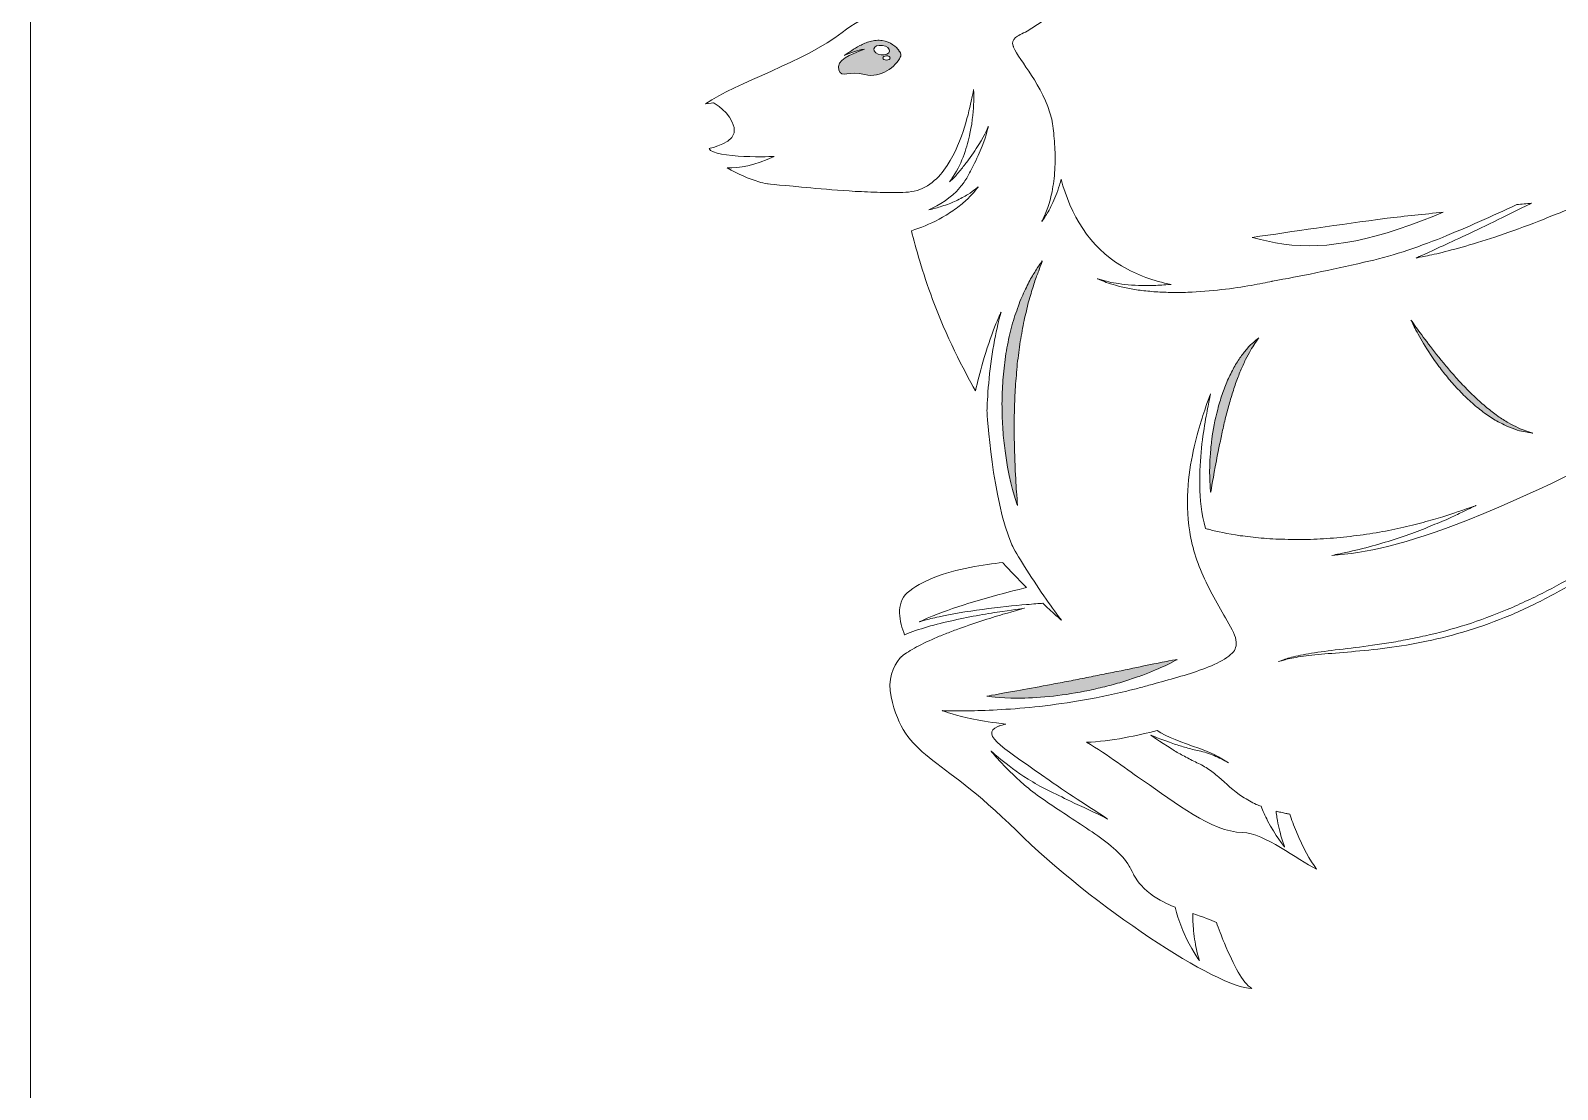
# Model space of a CAD drawing. Header units: inches. Extents: x -622 to 5817, y -2318 to 2869.
# Drawn here: x 4837.4 to 4997.1, y -600 to -489.2 of the extents above; entities that cross this region are included whole.
import ezdxf

# ---------------------------------------------------------------- set-up
doc = ezdxf.new("R2010")
doc.units = ezdxf.units.IN
doc.header["$MEASUREMENT"] = 0
doc.layers.add('Layer 1', color=7, linetype='Continuous')

# ---------------------------------------------------------------- blocks, each defined once
blk = doc.blocks.new('block 2')
at = {"layer": 'Layer 1', "true_color": 0x3e9984}
h = blk.add_hatch(color=125, dxfattribs=at)
h.dxf.hatch_style = 2
edge = h.paths.add_edge_path()
edge.add_spline(control_points=[(4928.42, -491.54), (4928.42, -491.54), (4928.41, -491.52), (4928.39, -491.5), (4928.36, -491.42), (4928.31, -491.35), (4928.24, -491.28), (4928.23, -491.26), (4928.23, -491.25), (4928.22, -491.24), (4928.09, -491.07), (4927.89, -490.85), (4927.59, -490.65), (4927.3, -490.45), (4926.92, -490.28), (4926.49, -490.22), (4926.28, -490.19), (4926.07, -490.19), (4925.85, -490.2), (4925.64, -490.22), (4925.43, -490.25), (4925.23, -490.31), (4925.01, -490.36), (4924.87, -490.43), (4924.67, -490.51), (4924.48, -490.59), (4924.32, -490.67), (4924.15, -490.75), (4923.83, -490.92), (4923.54, -491.09), (4923.3, -491.25), (4922.82, -491.56), (4922.52, -491.79), (4922.52, -491.79), (4922.52, -491.79), (4922.87, -491.63), (4923.4, -491.45), (4923.66, -491.36), (4923.98, -491.26), (4924.31, -491.17), (4924.41, -491.15), (4924.52, -491.13), (4924.62, -491.11), (4923.14, -491.76), (4921.62, -492.2), (4921.95, -493.31), (4922.22, -494.2), (4923, -493.32), (4924.67, -493.77), (4926.35, -494.23), (4927.93, -492.89), (4928.38, -491.97), (4928.46, -491.82), (4928.46, -491.68), (4928.41, -491.54), (4928.41, -491.54), (4928.42, -491.54), (4928.42, -491.54)], knot_values=[0, 0, 0, 0, 1, 1, 1, 2, 2, 2, 3, 3, 3, 4, 4, 4, 5, 5, 5, 6, 6, 6, 7, 7, 7, 8, 8, 8, 9, 9, 9, 10, 10, 10, 11, 11, 11, 12, 12, 12, 13, 13, 13, 14, 14, 14, 15, 15, 15, 16, 16, 16, 17, 17, 17, 18, 18, 18, 19, 19, 19, 19], degree=3, periodic=1)
edge = h.paths.add_edge_path()
edge.add_spline(control_points=[(4925.61, -491.1), (4925.65, -490.83), (4926.05, -490.66), (4926.51, -490.73), (4926.96, -490.79), (4927.3, -491.07), (4927.26, -491.34), (4927.22, -491.61), (4926.82, -491.78), (4926.37, -491.72), (4925.91, -491.65), (4925.58, -491.38), (4925.61, -491.1)], knot_values=[0, 0, 0, 0, 1, 1, 1, 2, 2, 2, 3, 3, 3, 4, 4, 4, 4], degree=3, periodic=1)
edge = h.paths.add_edge_path()
edge.add_spline(control_points=[(4926.94, -492.27), (4926.73, -492.27), (4926.56, -492.17), (4926.56, -492.05), (4926.56, -491.92), (4926.73, -491.82), (4926.94, -491.82), (4927.15, -491.81), (4927.32, -491.91), (4927.32, -492.04), (4927.32, -492.16), (4927.15, -492.27), (4926.94, -492.27)], knot_values=[0, 0, 0, 0, 1, 1, 1, 2, 2, 2, 3, 3, 3, 4, 4, 4, 4], degree=3, periodic=1)
h = blk.add_hatch(color=125, dxfattribs=at)
h.dxf.hatch_style = 2
edge = h.paths.add_edge_path()
edge.add_spline(control_points=[(4941.93, -515.32), (4941.7, -515.78), (4941.45, -516.29), (4941.19, -516.86), (4940.9, -517.42), (4940.72, -518.07), (4940.47, -518.75), (4940.21, -519.42), (4940.04, -520.16), (4939.85, -520.92), (4939.65, -521.68), (4939.52, -522.48), (4939.39, -523.29), (4939.25, -524.1), (4939.21, -524.93), (4939.11, -525.76), (4939.06, -526.59), (4939.04, -527.43), (4939.02, -528.24), (4939.03, -529.06), (4939.04, -529.87), (4939.1, -530.65), (4939.14, -531.42), (4939.22, -532.17), (4939.31, -532.88), (4939.39, -533.59), (4939.51, -534.25), (4939.61, -534.86), (4940.05, -537.31), (4940.64, -538.87), (4940.64, -538.87), (4940.64, -538.87), (4940.61, -538.46), (4940.56, -537.74), (4940.5, -537.02), (4940.45, -536), (4940.39, -534.78), (4940.37, -534.16), (4940.35, -533.5), (4940.33, -532.8), (4940.3, -532.1), (4940.31, -531.37), (4940.3, -530.61), (4940.27, -529.85), (4940.34, -529.06), (4940.34, -528.27), (4940.37, -527.47), (4940.41, -526.66), (4940.47, -525.86), (4940.55, -525.06), (4940.57, -524.25), (4940.7, -523.47), (4940.82, -522.68), (4940.87, -521.9), (4941.03, -521.16), (4941.18, -520.42), (4941.27, -519.69), (4941.45, -519.02), (4941.53, -518.69), (4941.61, -518.36), (4941.69, -518.04), (4941.75, -517.72), (4941.83, -517.41), (4941.93, -517.12), (4942.11, -516.55), (4942.27, -516.01), (4942.41, -515.53), (4942.57, -515.06), (4942.73, -514.66), (4942.86, -514.33), (4943.11, -513.65), (4943.24, -513.26), (4943.24, -513.26), (4943.24, -513.26), (4943.01, -513.59), (4942.61, -514.2), (4942.42, -514.51), (4942.17, -514.88), (4941.93, -515.32)], knot_values=[0, 0, 0, 0, 1, 1, 1, 2, 2, 2, 3, 3, 3, 4, 4, 4, 5, 5, 5, 6, 6, 6, 7, 7, 7, 8, 8, 8, 9, 9, 9, 10, 10, 10, 11, 11, 11, 12, 12, 12, 13, 13, 13, 14, 14, 14, 15, 15, 15, 16, 16, 16, 17, 17, 17, 18, 18, 18, 19, 19, 19, 20, 20, 20, 21, 21, 21, 22, 22, 22, 23, 23, 23, 24, 24, 24, 25, 25, 25, 26, 26, 26, 26], degree=3, periodic=1)
h = blk.add_hatch(color=125, dxfattribs=at)
h.dxf.hatch_style = 2
edge = h.paths.add_edge_path()
edge.add_spline(control_points=[(4993.02, -530.74), (4992.72, -530.58), (4992.37, -530.44), (4992.02, -530.23), (4991.67, -530.01), (4991.28, -529.79), (4990.89, -529.52), (4990.52, -529.22), (4990.12, -528.94), (4989.72, -528.61), (4989.34, -528.26), (4988.92, -527.94), (4988.53, -527.55), (4988.14, -527.18), (4987.74, -526.8), (4987.37, -526.39), (4986.98, -526), (4986.61, -525.59), (4986.26, -525.18), (4985.9, -524.78), (4985.56, -524.36), (4985.22, -523.96), (4984.56, -523.16), (4983.95, -522.4), (4983.46, -521.73), (4982.97, -521.06), (4982.54, -520.51), (4982.26, -520.1), (4981.98, -519.7), (4981.82, -519.48), (4981.82, -519.48), (4981.82, -519.48), (4981.93, -519.73), (4982.15, -520.17), (4982.38, -520.61), (4982.7, -521.23), (4983.14, -521.94), (4983.59, -522.66), (4984.12, -523.49), (4984.75, -524.33), (4985.07, -524.75), (4985.39, -525.19), (4985.76, -525.61), (4986.11, -526.03), (4986.49, -526.46), (4986.88, -526.86), (4987.26, -527.28), (4987.68, -527.66), (4988.09, -528.04), (4988.48, -528.43), (4988.94, -528.74), (4989.35, -529.08), (4989.77, -529.41), (4990.22, -529.67), (4990.62, -529.94), (4991.05, -530.18), (4991.47, -530.38), (4991.84, -530.57), (4992.22, -530.76), (4992.61, -530.86), (4992.93, -530.98), (4993.25, -531.1), (4993.55, -531.14), (4993.8, -531.18), (4994.28, -531.27), (4994.56, -531.3), (4994.56, -531.3), (4994.56, -531.3), (4994.29, -531.21), (4993.83, -531.05), (4993.6, -530.98), (4993.32, -530.91), (4993.02, -530.74)], knot_values=[0, 0, 0, 0, 1, 1, 1, 2, 2, 2, 3, 3, 3, 4, 4, 4, 5, 5, 5, 6, 6, 6, 7, 7, 7, 8, 8, 8, 9, 9, 9, 10, 10, 10, 11, 11, 11, 12, 12, 12, 13, 13, 13, 14, 14, 14, 15, 15, 15, 16, 16, 16, 17, 17, 17, 18, 18, 18, 19, 19, 19, 20, 20, 20, 21, 21, 21, 22, 22, 22, 23, 23, 23, 24, 24, 24, 24], degree=3, periodic=1)
h = blk.add_hatch(color=125, dxfattribs=at)
h.dxf.hatch_style = 2
edge = h.paths.add_edge_path()
edge.add_spline(control_points=[(4964.71, -522.43), (4964.5, -522.68), (4964.25, -522.97), (4964, -523.31), (4963.78, -523.66), (4963.53, -524.03), (4963.29, -524.44), (4963.08, -524.86), (4962.84, -525.31), (4962.63, -525.78), (4962.45, -526.26), (4962.22, -526.75), (4962.06, -527.26), (4961.9, -527.78), (4961.71, -528.3), (4961.59, -528.83), (4961.32, -529.9), (4961.1, -530.97), (4960.98, -531.99), (4960.9, -532.49), (4960.87, -532.99), (4960.83, -533.45), (4960.79, -533.92), (4960.77, -534.36), (4960.76, -534.77), (4960.71, -536.41), (4960.86, -537.49), (4960.86, -537.49), (4960.86, -537.49), (4961.05, -536.43), (4961.34, -534.83), (4961.49, -534.04), (4961.66, -533.12), (4961.87, -532.14), (4961.96, -531.65), (4962.08, -531.14), (4962.2, -530.63), (4962.3, -530.12), (4962.44, -529.6), (4962.58, -529.09), (4962.69, -528.57), (4962.86, -528.07), (4963, -527.57), (4963.16, -527.07), (4963.31, -526.58), (4963.47, -526.11), (4963.64, -525.65), (4963.81, -525.2), (4963.98, -524.78), (4964.17, -524.37), (4964.35, -523.98), (4964.51, -523.61), (4964.7, -523.26), (4964.87, -522.94), (4965.03, -522.66), (4965.17, -522.36), (4965.35, -522.14), (4965.48, -521.94), (4965.74, -521.55), (4965.89, -521.32), (4965.89, -521.32), (4965.89, -521.32), (4965.68, -521.49), (4965.33, -521.81), (4965.15, -521.98), (4964.91, -522.16), (4964.71, -522.43)], knot_values=[0, 0, 0, 0, 1, 1, 1, 2, 2, 2, 3, 3, 3, 4, 4, 4, 5, 5, 5, 6, 6, 6, 7, 7, 7, 8, 8, 8, 9, 9, 9, 10, 10, 10, 11, 11, 11, 12, 12, 12, 13, 13, 13, 14, 14, 14, 15, 15, 15, 16, 16, 16, 17, 17, 17, 18, 18, 18, 19, 19, 19, 20, 20, 20, 21, 21, 21, 22, 22, 22, 22], degree=3, periodic=1)
h = blk.add_hatch(color=125, dxfattribs=at)
h.dxf.hatch_style = 2
edge = h.paths.add_edge_path()
edge.add_spline(control_points=[(4954.22, -555.6), (4953.29, -555.79), (4952.21, -556.02), (4951.04, -556.26), (4950.46, -556.38), (4949.86, -556.49), (4949.26, -556.62), (4948.65, -556.74), (4948.03, -556.87), (4947.41, -556.99), (4946.79, -557.11), (4946.18, -557.25), (4945.56, -557.35), (4944.95, -557.46), (4944.35, -557.58), (4943.77, -557.69), (4942.61, -557.9), (4941.52, -558.1), (4940.58, -558.27), (4938.7, -558.61), (4937.44, -558.84), (4937.44, -558.84), (4937.44, -558.84), (4938.72, -559.06), (4940.65, -559.05), (4941.62, -559.05), (4942.74, -559), (4943.94, -558.87), (4945.14, -558.77), (4946.41, -558.55), (4947.67, -558.33), (4948.3, -558.2), (4948.93, -558.05), (4949.54, -557.91), (4950.16, -557.77), (4950.75, -557.58), (4951.34, -557.43), (4951.91, -557.26), (4952.46, -557.07), (4952.99, -556.89), (4953.51, -556.73), (4954, -556.53), (4954.44, -556.35), (4955.34, -556.01), (4956.07, -555.66), (4956.57, -555.41), (4957.08, -555.16), (4957.36, -555.01), (4957.36, -555.01), (4957.36, -555.01), (4957.04, -555.05), (4956.49, -555.15), (4955.94, -555.26), (4955.16, -555.42), (4954.22, -555.6)], knot_values=[0, 0, 0, 0, 1, 1, 1, 2, 2, 2, 3, 3, 3, 4, 4, 4, 5, 5, 5, 6, 6, 6, 7, 7, 7, 8, 8, 8, 9, 9, 9, 10, 10, 10, 11, 11, 11, 12, 12, 12, 13, 13, 13, 14, 14, 14, 15, 15, 15, 16, 16, 16, 17, 17, 17, 18, 18, 18, 18], degree=3, periodic=1)
at = {"layer": 'Layer 1', "lineweight": 0}
blk.add_lwpolyline([(4837.36, -110.19), (4837.36, -1089.81), (5816.98, -1089.81), (5816.98, -110.19), (4837.36, -110.19)], dxfattribs=at)
for points, knots in [([(5056.43, -535.25), (5057.34, -535.97), (5058.07, -536.67), (5058.63, -537.26), (5059.21, -538.04), (5059.99, -538.99), (5060.9, -540.04), (5060.46, -539.66), (5060.03, -539.28), (5059.58, -538.9), (5058.18, -537.72), (5056.75, -536.58), (5055.25, -535.54), (5055.25, -535.54), (5054.66, -535.14), (5054.66, -535.14), (5054.47, -535.02), (5054.3, -534.91), (5054.09, -534.79), (5053.65, -534.54), (5053.22, -534.33), (5052.8, -534.15), (5051.95, -533.79), (5051.08, -533.53), (5050.23, -533.32), (5048.54, -532.92), (5046.91, -532.7), (5045.39, -532.45), (5043.87, -532.21), (5042.45, -531.93), (5041.18, -531.55), (5039.91, -531.17), (5038.79, -530.69), (5037.87, -530.13), (5036.94, -529.58), (5036.21, -528.97), (5035.65, -528.42), (5035.1, -527.87), (5034.7, -527.39), (5034.45, -527.06), (5034.2, -526.72), (5034.07, -526.54), (5034.07, -526.54), (5034.07, -526.54), (5034.19, -526.73), (5034.41, -527.09), (5034.63, -527.44), (5034.99, -527.95), (5035.5, -528.56), (5036.03, -529.16), (5036.72, -529.84), (5037.63, -530.49), (5038.53, -531.15), (5039.66, -531.75), (5040.94, -532.25), (5042.22, -532.75), (5043.66, -533.15), (5045.17, -533.52), (5046.68, -533.9), (5048.27, -534.25), (5049.82, -534.76), (5050.6, -535.02), (5051.36, -535.32), (5052.08, -535.7), (5052.44, -535.89), (5052.78, -536.1), (5053.09, -536.3), (5053.26, -536.41), (5053.44, -536.56), (5053.62, -536.69), (5053.62, -536.69), (5054.09, -537.08), (5054.09, -537.08), (5055.42, -538.18), (5056.7, -539.4), (5057.95, -540.66), (5060.45, -543.19), (5062.82, -545.87), (5065.03, -548.41), (5066.12, -549.69), (5067.19, -550.93), (5068.2, -552.1), (5068.71, -552.69), (5069.2, -553.26), (5069.68, -553.82), (5069.93, -554.1), (5070.16, -554.37), (5070.4, -554.64), (5070.66, -554.91), (5070.91, -555.18), (5071.16, -555.45), (5072.23, -556.54), (5073.29, -557.44), (5074.26, -558.19), (5074.46, -558.68), (5074.7, -559.21), (5074.97, -559.73), (5075.73, -561.22), (5076.75, -562.49), (5076.75, -562.49), (5076.75, -562.49), (5076.6, -562.11), (5076.43, -561.53), (5076.26, -560.96), (5076.07, -560.18), (5075.94, -559.4), (5075.94, -559.4), (5075.94, -559.39), (5075.94, -559.38), (5076.19, -559.55), (5076.44, -559.7), (5076.67, -559.85), (5077.22, -560.18), (5077.69, -560.44), (5078.08, -560.64), (5078.15, -560.82), (5078.22, -560.99), (5078.3, -561.18), (5078.97, -562.75), (5079.63, -564.08), (5080.32, -564.97), (5079.46, -564.72), (5078.42, -564.22), (5077.2, -563.49), (5075.26, -562.32), (5066.47, -555.3), (5060.43, -548.26), (5054.39, -541.22), (5048.61, -538.48), (5039.17, -540.16), (5032.79, -541.29), (5028.81, -540.87), (5024.79, -539.82), (5021.91, -539.02), (5020.19, -537.84), (5018.87, -536.58), (5018.76, -536.46), (5018.65, -536.35), (5018.47, -536.14), (5018.09, -535.69), (5017.58, -534.99), (5016.98, -534.04), (5016.37, -533.11), (5015.68, -531.9), (5014.58, -530.74), (5014.03, -530.17), (5013.35, -529.64), (5012.58, -529.26), (5012.19, -529.07), (5011.78, -528.92), (5011.37, -528.81), (5011.37, -528.81), (5011.06, -528.73), (5011.06, -528.73), (5011.06, -528.73), (5010.99, -528.71), (5010.99, -528.71), (5010.99, -528.71), (5010.95, -528.71), (5010.95, -528.71), (5010.95, -528.71), (5010.88, -528.7), (5010.88, -528.7), (5010.88, -528.7), (5010.74, -528.67), (5010.74, -528.67), (5010.55, -528.65), (5010.24, -528.62), (5010.04, -528.63), (5009.13, -528.65), (5008.33, -528.91), (5007.6, -529.21), (5006.88, -529.51), (5006.22, -529.86), (5005.6, -530.19), (5004.35, -530.86), (5003.19, -531.46), (5002.14, -531.81), (5001.09, -532.17), (5000.16, -532.29), (4999.5, -532.31), (4999.18, -532.31), (4998.92, -532.3), (4998.74, -532.28), (4998.57, -532.27), (4998.47, -532.26), (4998.47, -532.26), (4998.47, -532.26), (4998.56, -532.28), (4998.74, -532.32), (4998.91, -532.36), (4999.17, -532.4), (4999.5, -532.44), (5000.16, -532.51), (5001.13, -532.51), (5002.27, -532.28), (5003.4, -532.05), (5004.68, -531.59), (5006, -531.09), (5006.66, -530.84), (5007.34, -530.59), (5008.02, -530.4), (5008.69, -530.22), (5009.38, -530.11), (5009.98, -530.18), (5010.16, -530.2), (5010.22, -530.23), (5010.4, -530.26), (5010.4, -530.26), (5010.54, -530.3), (5010.54, -530.3), (5010.54, -530.3), (5010.6, -530.32), (5010.6, -530.32), (5010.6, -530.32), (5010.64, -530.33), (5010.64, -530.33), (5010.64, -530.33), (5010.65, -530.34), (5010.65, -530.34), (5010.57, -530.32), (5010.63, -530.33), (5010.61, -530.33), (5010.61, -530.33), (5010.63, -530.33), (5010.63, -530.33), (5010.63, -530.33), (5010.86, -530.42), (5010.86, -530.42), (5011.16, -530.54), (5011.45, -530.67), (5011.72, -530.84), (5011.72, -530.84), (5011.73, -530.85), (5011.74, -530.85), (5011.59, -530.81), (5011.45, -530.76), (5011.3, -530.72), (5006.59, -529.47), (5006.44, -532.89), (4987.73, -540.4), (4981.37, -542.95), (4976.87, -543.9), (4973.55, -544.1), (4973.8, -544.05), (4974.06, -544), (4974.31, -543.96), (4975.25, -543.74), (4976.18, -543.52), (4977.1, -543.31), (4978.01, -543.05), (4978.9, -542.79), (4979.76, -542.55), (4980.6, -542.25), (4981.42, -541.97), (4982.19, -541.7), (4982.97, -541.44), (4983.67, -541.11), (4984.33, -540.85), (4984.99, -540.58), (4985.6, -540.35), (4986.12, -540.08), (4986.64, -539.83), (4987.09, -539.62), (4987.47, -539.44), (4988.21, -539.08), (4988.64, -538.88), (4988.64, -538.88), (4988.64, -538.88), (4988.19, -539.03), (4987.41, -539.3), (4987.02, -539.44), (4986.55, -539.6), (4986, -539.79), (4985.47, -539.99), (4984.84, -540.15), (4984.16, -540.35), (4983.48, -540.53), (4982.75, -540.77), (4981.96, -540.94), (4981.18, -541.12), (4980.35, -541.31), (4979.49, -541.5), (4978.63, -541.65), (4977.73, -541.8), (4976.83, -541.95), (4975.92, -542.06), (4974.99, -542.16), (4974.07, -542.27), (4973.14, -542.32), (4972.21, -542.41), (4971.3, -542.43), (4970.39, -542.44), (4969.5, -542.47), (4968.63, -542.42), (4967.77, -542.41), (4966.94, -542.35), (4966.15, -542.29), (4965.37, -542.23), (4964.63, -542.12), (4963.96, -542.04), (4962.61, -541.84), (4961.51, -541.6), (4960.76, -541.41), (4960.59, -541.36), (4960.44, -541.32), (4960.3, -541.28), (4959.9, -539.74), (4959.74, -538.22), (4959.71, -536.79), (4959.67, -533.93), (4960.05, -531.51), (4960.33, -529.84), (4960.48, -529), (4960.61, -528.34), (4960.71, -527.89), (4960.8, -527.44), (4960.85, -527.2), (4960.85, -527.2), (4960.85, -527.2), (4960.76, -527.43), (4960.6, -527.86), (4960.44, -528.29), (4960.22, -528.93), (4959.95, -529.75), (4959.7, -530.57), (4959.4, -531.57), (4959.14, -532.74), (4958.87, -533.91), (4958.61, -535.26), (4958.5, -536.75), (4958.37, -538.25), (4958.38, -539.9), (4958.66, -541.64), (4958.94, -543.38), (4959.54, -545.18), (4960.37, -546.89), (4961.19, -548.61), (4962.21, -550.24), (4963.11, -551.88), (4963.52, -552.65), (4963.61, -553.34), (4963.47, -553.74), (4963.41, -553.95), (4963.3, -554.13), (4963.1, -554.34), (4962.91, -554.54), (4962.63, -554.76), (4962.31, -554.95), (4961.66, -555.35), (4960.86, -555.71), (4960.02, -556.01), (4959.18, -556.33), (4958.29, -556.59), (4957.41, -556.86), (4956.5, -557.11), (4955.61, -557.36), (4954.72, -557.61), (4954.27, -557.73), (4953.83, -557.86), (4953.38, -557.98), (4952.94, -558.09), (4952.51, -558.19), (4952.08, -558.3), (4950.35, -558.74), (4948.66, -559.05), (4947.04, -559.34), (4945.42, -559.59), (4943.88, -559.82), (4942.45, -559.96), (4941.02, -560.11), (4939.69, -560.2), (4938.52, -560.27), (4937.34, -560.33), (4936.31, -560.36), (4935.46, -560.38), (4933.75, -560.39), (4932.76, -560.35), (4932.76, -560.35), (4932.76, -560.35), (4933.69, -560.71), (4935.38, -561.09), (4936.22, -561.28), (4937.26, -561.49), (4938.46, -561.64), (4938.77, -561.69), (4939.1, -561.73), (4939.43, -561.77), (4939.16, -561.83), (4938.93, -561.89), (4938.74, -561.95), (4938.73, -561.96), (4938.71, -561.96), (4938.7, -561.97), (4938.7, -561.97), (4938.7, -561.97), (4938.7, -561.97), (4938.66, -561.98), (4938.62, -561.99), (4938.59, -562.01), (4936.51, -562.84), (4939.64, -564.55), (4943.95, -567.62), (4946.32, -569.31), (4948.37, -570.54), (4950.07, -571.7), (4948.74, -571.01), (4947.42, -570.43), (4946.18, -569.83), (4945.36, -569.43), (4944.56, -569.05), (4943.81, -568.66), (4943.05, -568.29), (4942.38, -567.92), (4941.76, -567.53), (4940.54, -566.75), (4939.56, -565.99), (4938.9, -565.45), (4938.23, -564.91), (4937.86, -564.58), (4937.86, -564.58), (4937.86, -564.58), (4938.18, -564.96), (4938.76, -565.6), (4939.35, -566.23), (4940.2, -567.12), (4941.34, -568.1), (4941.9, -568.6), (4942.57, -569.1), (4943.26, -569.58), (4943.96, -570.07), (4944.7, -570.57), (4945.48, -571.08), (4947.01, -572.11), (4948.71, -573.15), (4950.17, -574.3), (4950.9, -574.88), (4951.54, -575.49), (4952.02, -576.15), (4952.02, -576.15), (4952.19, -576.39), (4952.19, -576.39), (4952.19, -576.39), (4952.33, -576.62), (4952.33, -576.62), (4952.38, -576.71), (4952.42, -576.76), (4952.47, -576.86), (4952.47, -576.86), (4952.63, -577.18), (4952.63, -577.18), (4952.63, -577.18), (4952.77, -577.46), (4952.77, -577.46), (4952.85, -577.6), (4952.92, -577.74), (4953.01, -577.88), (4953.18, -578.14), (4953.37, -578.4), (4953.57, -578.63), (4954.4, -579.55), (4955.37, -580.12), (4956.24, -580.54), (4956.55, -580.69), (4956.85, -580.81), (4957.14, -580.93), (4957.18, -581.1), (4957.22, -581.28), (4957.28, -581.49), (4957.46, -582.11), (4957.74, -582.9), (4958.08, -583.66), (4958.74, -585.2), (4959.68, -586.53), (4959.68, -586.53), (4959.68, -586.53), (4959.56, -586.14), (4959.42, -585.55), (4959.28, -584.97), (4959.14, -584.18), (4959.07, -583.4), (4959, -582.76), (4958.98, -582.12), (4958.99, -581.6), (4960.07, -581.96), (4960.91, -582.27), (4961.46, -582.53), (4961.68, -583.17), (4961.96, -583.9), (4962.3, -584.7), (4963.29, -587.04), (4964.18, -588.81), (4965.16, -589.42), (4961.67, -589.48), (4948.42, -580.72), (4940.53, -572.91), (4932.15, -564.61), (4928.94, -565.48), (4927.41, -558.91), (4926.99, -557.11), (4927.66, -555.73), (4928.34, -554.86), (4928.36, -554.84), (4928.37, -554.83), (4928.39, -554.81), (4928.62, -554.59), (4929.05, -554.27), (4929.63, -553.94), (4930.2, -553.6), (4930.92, -553.25), (4931.7, -552.9), (4932.1, -552.73), (4932.51, -552.54), (4932.93, -552.38), (4933.36, -552.22), (4933.79, -552.03), (4934.23, -551.88), (4935.1, -551.56), (4935.99, -551.26), (4936.82, -550.98), (4937.65, -550.71), (4938.44, -550.48), (4939.12, -550.27), (4940.47, -549.89), (4941.37, -549.63), (4941.37, -549.63), (4941.37, -549.63), (4940.44, -549.76), (4939.05, -549.96), (4938.35, -550.08), (4937.53, -550.2), (4936.66, -550.36), (4935.79, -550.51), (4934.86, -550.69), (4933.94, -550.9), (4932.09, -551.31), (4930.24, -551.81), (4928.87, -552.4), (4928.85, -552.4), (4928.84, -552.41), (4928.83, -552.41), (4928.31, -551.1), (4927.85, -549.13), (4929.11, -548.03), (4929.83, -547.39), (4930.77, -546.88), (4931.81, -546.46), (4934.25, -545.48), (4937.21, -545.05), (4939.1, -544.86), (4939.13, -544.89), (4939.16, -544.92), (4939.18, -544.95), (4939.82, -545.65), (4940.68, -546.57), (4941.57, -547.46), (4941.58, -547.46), (4941.58, -547.47), (4941.59, -547.47), (4941.5, -547.49), (4941.42, -547.51), (4941.3, -547.54), (4940.06, -547.84), (4938.41, -548.27), (4936.78, -548.75), (4935.14, -549.22), (4933.53, -549.75), (4932.34, -550.22), (4931.74, -550.45), (4931.25, -550.65), (4930.92, -550.81), (4930.58, -550.97), (4930.39, -551.05), (4930.39, -551.05), (4930.39, -551.05), (4930.59, -551), (4930.95, -550.89), (4931.3, -550.78), (4931.81, -550.67), (4932.43, -550.52), (4933.66, -550.25), (4935.32, -549.97), (4936.99, -549.75), (4938.66, -549.53), (4940.33, -549.35), (4941.58, -549.25), (4942.33, -549.19), (4942.92, -549.14), (4943.29, -549.12), (4944.38, -550.14), (4945.23, -550.87), (4945.23, -550.87), (4945.23, -550.87), (4943.71, -548.89), (4942.37, -546.81), (4941.69, -545.77), (4941.04, -544.72), (4940.57, -543.93), (4940.35, -543.55), (4940.17, -543.23), (4940.05, -543), (4938.01, -538.28), (4937.46, -529.23), (4937.45, -528.98), (4937.46, -528.69), (4937.47, -528.3), (4937.5, -527.83), (4937.56, -526.8), (4937.67, -525.43), (4937.85, -524.06), (4938.03, -522.69), (4938.27, -521.33), (4938.5, -520.31), (4938.62, -519.81), (4938.72, -519.38), (4938.81, -519.09), (4938.89, -518.8), (4938.93, -518.63), (4938.93, -518.63), (4938.93, -518.63), (4938.86, -518.79), (4938.74, -519.07), (4938.61, -519.34), (4938.44, -519.75), (4938.25, -520.23), (4937.86, -521.21), (4937.41, -522.53), (4937.02, -523.88), (4936.71, -524.93), (4936.45, -525.99), (4936.24, -526.89), (4935.03, -524.71), (4933.14, -521.09), (4931.76, -517.31), (4930.7, -514.43), (4930, -511.96), (4929.54, -510.13), (4929.76, -510.06), (4930.02, -509.97), (4930.32, -509.86), (4931.14, -509.56), (4932.2, -509.09), (4933.17, -508.49), (4933.66, -508.19), (4934.13, -507.88), (4934.55, -507.54), (4934.76, -507.38), (4934.96, -507.22), (4935.13, -507.05), (4935.31, -506.89), (4935.49, -506.74), (4935.63, -506.58), (4935.93, -506.28), (4936.15, -506.02), (4936.3, -505.83), (4936.45, -505.64), (4936.54, -505.53), (4936.54, -505.53), (4936.54, -505.53), (4936.43, -505.61), (4936.24, -505.76), (4936.05, -505.92), (4935.78, -506.12), (4935.43, -506.33), (4935.26, -506.45), (4935.06, -506.55), (4934.86, -506.66), (4934.66, -506.78), (4934.44, -506.89), (4934.21, -506.99), (4933.76, -507.21), (4933.25, -507.4), (4932.74, -507.56), (4932.28, -507.71), (4931.81, -507.83), (4931.36, -507.93), (4932.47, -507.45), (4933.69, -506.7), (4934.61, -505.61), (4934.91, -505.26), (4935.21, -504.85), (4935.4, -504.47), (4935.61, -504.1), (4935.82, -503.71), (4936, -503.34), (4936.38, -502.6), (4936.69, -501.89), (4936.94, -501.28), (4937.43, -500.05), (4937.59, -499.18), (4937.59, -499.18), (4937.59, -499.18), (4937.28, -500), (4936.59, -501.1), (4936.25, -501.66), (4935.83, -502.28), (4935.34, -502.93), (4935.1, -503.25), (4934.85, -503.57), (4934.57, -503.9), (4934.3, -504.24), (4934.06, -504.52), (4933.76, -504.79), (4933.68, -504.87), (4933.6, -504.93), (4933.52, -504.99), (4933.66, -504.82), (4933.79, -504.64), (4933.91, -504.46), (4934.42, -503.7), (4934.77, -502.89), (4935.05, -502.13), (4935.34, -501.37), (4935.52, -500.63), (4935.67, -499.94), (4935.96, -498.57), (4936.04, -497.42), (4936.06, -496.61), (4936.08, -495.8), (4936.05, -495.34), (4936.05, -495.34), (4936.05, -495.34), (4935.98, -495.8), (4935.8, -496.58), (4935.63, -497.36), (4935.37, -498.47), (4934.94, -499.75), (4934.5, -501.02), (4933.91, -502.49), (4932.95, -503.78), (4932.47, -504.42), (4931.89, -505), (4931.21, -505.41), (4930.53, -505.83), (4929.76, -506.06), (4928.95, -506.1), (4928.55, -506.12), (4928.05, -506.11), (4927.61, -506.13), (4927.17, -506.12), (4926.72, -506.12), (4926.28, -506.11), (4925.39, -506.08), (4924.52, -506.04), (4923.67, -506), (4921.98, -505.9), (4920.39, -505.77), (4919.03, -505.65), (4916.3, -505.39), (4914.47, -505.22), (4914.47, -505.22), (4914.14, -505.15), (4913.83, -505.08), (4913.58, -505), (4912.53, -504.69), (4911.35, -504.18), (4910.27, -503.55), (4911.52, -503.6), (4913.13, -503.28), (4915.19, -502.37), (4915.27, -502.33), (4908.92, -502.62), (4908.36, -501.52), (4908.36, -501.52), (4911.38, -500.95), (4911, -499.33), (4910.62, -497.7), (4908.83, -496.74), (4908.83, -496.74), (4908.83, -496.74), (4908.48, -496.76), (4908.01, -496.85), (4911.16, -494.66), (4918.48, -492.35), (4922.29, -489.38), (4923.49, -488.44), (4924.69, -487.79), (4925.86, -487.32), (4929.2, -485.98), (4932.31, -486.11), (4934.45, -485.32), (4934.54, -485.29), (4934.63, -485.25), (4934.72, -485.22), (4936.49, -484.51), (4937.15, -483.64), (4938.39, -481.89), (4937.81, -482.95), (4937.37, -483.98), (4937.05, -484.88), (4936.4, -486.68), (4936.24, -487.95), (4936.24, -487.95), (4936.24, -487.95), (4936.83, -486.82), (4937.76, -485.21), (4938.23, -484.4), (4938.78, -483.47), (4939.42, -482.51), (4939.73, -482.03), (4940.08, -481.55), (4940.43, -481.07), (4940.78, -480.58), (4941.16, -480.11), (4941.56, -479.66), (4941.96, -479.2), (4942.36, -478.75), (4942.79, -478.36), (4943.22, -477.95), (4943.66, -477.57), (4944.1, -477.24), (4944.56, -476.92), (4945, -476.62), (4945.45, -476.38), (4945.91, -476.14), (4946.35, -475.95), (4946.77, -475.79), (4946.99, -475.72), (4947.19, -475.65), (4947.39, -475.59), (4947.59, -475.54), (4947.78, -475.49), (4947.96, -475.45), (4948.32, -475.37), (4948.65, -475.34), (4948.92, -475.29), (4949.47, -475.24), (4949.78, -475.22), (4949.78, -475.22), (4949.78, -475.22), (4950.5, -483.99), (4941.67, -489.23), (4941.1, -489.49), (4940.67, -489.71), (4940.43, -489.91), (4940.13, -490.16), (4940.07, -490.45), (4940.18, -490.78), (4940.18, -490.78), (4940.18, -490.78), (4940.18, -490.78), (4940.18, -490.79), (4940.18, -490.79), (4940.18, -490.8), (4940.2, -490.83), (4940.22, -490.87), (4940.23, -490.9), (4940.88, -492.43), (4943.28, -494.77), (4944.22, -498.46), (4944.32, -499.05), (4944.42, -499.73), (4944.48, -500.47), (4944.56, -501.23), (4944.59, -502.03), (4944.58, -502.84), (4944.56, -503.25), (4944.57, -503.65), (4944.53, -504.05), (4944.48, -504.45), (4944.47, -504.84), (4944.4, -505.22), (4944.33, -505.59), (4944.29, -505.96), (4944.2, -506.3), (4944.11, -506.64), (4944.05, -506.97), (4943.95, -507.26), (4943.85, -507.55), (4943.76, -507.82), (4943.68, -508.05), (4943.6, -508.29), (4943.5, -508.48), (4943.43, -508.65), (4943.28, -508.98), (4943.19, -509.17), (4943.19, -509.17), (4943.19, -509.17), (4943.31, -509), (4943.5, -508.69), (4943.6, -508.54), (4943.73, -508.36), (4943.86, -508.13), (4943.97, -507.91), (4944.11, -507.65), (4944.25, -507.37), (4944.4, -507.09), (4944.51, -506.77), (4944.65, -506.44), (4944.8, -506.11), (4944.9, -505.74), (4945.03, -505.36), (4945.1, -505.15), (4945.16, -504.94), (4945.21, -504.72), (4946.17, -508.43), (4948.19, -511.8), (4951.52, -513.79), (4953.18, -514.78), (4954.89, -515.4), (4956.71, -515.74), (4956.68, -515.75), (4956.65, -515.75), (4956.61, -515.75), (4956.03, -515.8), (4955.46, -515.83), (4954.91, -515.86), (4954.36, -515.86), (4953.82, -515.86), (4953.31, -515.86), (4952.81, -515.83), (4952.33, -515.79), (4951.88, -515.76), (4951.44, -515.69), (4951.04, -515.63), (4950.68, -515.58), (4950.32, -515.53), (4950.02, -515.43), (4949.77, -515.36), (4949.27, -515.23), (4948.98, -515.15), (4948.98, -515.15), (4948.98, -515.15), (4949.26, -515.26), (4949.74, -515.45), (4949.99, -515.54), (4950.28, -515.68), (4950.64, -515.76), (4950.99, -515.85), (4951.39, -515.96), (4951.83, -516.08), (4952.28, -516.16), (4952.76, -516.24), (4953.27, -516.34), (4953.79, -516.39), (4954.33, -516.45), (4954.9, -516.51), (4955.46, -516.53), (4956.05, -516.57), (4956.64, -516.58), (4957.24, -516.58), (4957.85, -516.6), (4958.45, -516.56), (4959.66, -516.52), (4960.87, -516.43), (4962, -516.29), (4963.13, -516.17), (4964.18, -516), (4965.08, -515.85), (4965.97, -515.69), (4966.72, -515.54), (4967.24, -515.43), (4967.28, -515.42), (4967.3, -515.41), (4967.33, -515.4), (4970.19, -514.92), (4973.35, -514.22), (4976.91, -513.43), (4976.91, -513.43), (4976.9, -513.43), (4976.9, -513.43), (4979.62, -512.85), (4982.35, -511.92), (4985.1, -510.82), (4987.69, -509.78), (4990.29, -508.59), (4992.89, -507.39), (4993.39, -507.34), (4993.91, -507.29), (4994.42, -507.24), (4994.4, -507.24), (4994.39, -507.25), (4994.38, -507.26), (4993, -507.94), (4991.69, -508.58), (4990.49, -509.18), (4988.08, -510.35), (4986.05, -511.29), (4984.61, -511.95), (4983.17, -512.6), (4982.35, -512.98), (4982.35, -512.98), (4982.35, -512.98), (4982.58, -512.93), (4982.99, -512.85), (4983.41, -512.77), (4984.02, -512.65), (4984.79, -512.46), (4985.56, -512.27), (4986.49, -512.04), (4987.55, -511.73), (4988.61, -511.43), (4989.8, -511.06), (4991.08, -510.62), (4992.37, -510.18), (4993.75, -509.68), (4995.2, -509.11), (4996.64, -508.55), (4998.16, -507.95), (4999.71, -507.3), (5000.34, -507.03), (5001.01, -506.78), (5001.65, -506.52), (5007.16, -505.99), (5012.98, -505.44), (5019.1, -504.89), (5020.25, -505.61), (5021.33, -506.45), (5022.28, -507.37), (5023.33, -508.41), (5024.27, -509.48), (5025.09, -510.52), (5026.72, -512.6), (5027.94, -514.48), (5028.77, -515.81), (5029.59, -517.15), (5030.03, -517.94), (5030.03, -517.94), (5030.03, -517.94), (5029.82, -517.06), (5029.26, -515.57), (5028.7, -514.08), (5027.82, -511.98), (5026.39, -509.62), (5025.68, -508.44), (5024.83, -507.19), (5023.77, -505.97), (5023.43, -505.58), (5023.07, -505.19), (5022.68, -504.8), (5028.72, -509.89), (5031.62, -519.08), (5034.76, -523.96), (5034.99, -524.35), (5035.24, -524.75), (5035.52, -525.17), (5036.45, -526.54), (5037.77, -528.03), (5039.56, -529.18), (5041.33, -530.34), (5043.53, -531.09), (5045.77, -531.42), (5046.92, -531.61), (5048, -531.61), (5048.99, -531.79), (5050, -531.95), (5050.96, -532.24), (5051.87, -532.59), (5053.67, -533.29), (5055.21, -534.28), (5056.43, -535.25)], [0, 0, 0, 0, 1, 1, 1, 2, 2, 2, 3, 3, 3, 4, 4, 4, 5, 5, 5, 6, 6, 6, 7, 7, 7, 8, 8, 8, 9, 9, 9, 10, 10, 10, 11, 11, 11, 12, 12, 12, 13, 13, 13, 14, 14, 14, 15, 15, 15, 16, 16, 16, 17, 17, 17, 18, 18, 18, 19, 19, 19, 20, 20, 20, 21, 21, 21, 22, 22, 22, 23, 23, 23, 24, 24, 24, 25, 25, 25, 26, 26, 26, 27, 27, 27, 28, 28, 28, 29, 29, 29, 30, 30, 30, 31, 31, 31, 32, 32, 32, 33, 33, 33, 34, 34, 34, 35, 35, 35, 36, 36, 36, 37, 37, 37, 38, 38, 38, 39, 39, 39, 40, 40, 40, 41, 41, 41, 42, 42, 42, 43, 43, 43, 44, 44, 44, 45, 45, 45, 46, 46, 46, 47, 47, 47, 48, 48, 48, 49, 49, 49, 50, 50, 50, 51, 51, 51, 52, 52, 52, 53, 53, 53, 54, 54, 54, 55, 55, 55, 56, 56, 56, 57, 57, 57, 58, 58, 58, 59, 59, 59, 60, 60, 60, 61, 61, 61, 62, 62, 62, 63, 63, 63, 64, 64, 64, 65, 65, 65, 66, 66, 66, 67, 67, 67, 68, 68, 68, 69, 69, 69, 70, 70, 70, 71, 71, 71, 72, 72, 72, 73, 73, 73, 74, 74, 74, 75, 75, 75, 76, 76, 76, 77, 77, 77, 78, 78, 78, 79, 79, 79, 80, 80, 80, 81, 81, 81, 82, 82, 82, 83, 83, 83, 84, 84, 84, 85, 85, 85, 86, 86, 86, 87, 87, 87, 88, 88, 88, 89, 89, 89, 90, 90, 90, 91, 91, 91, 92, 92, 92, 93, 93, 93, 94, 94, 94, 95, 95, 95, 96, 96, 96, 97, 97, 97, 98, 98, 98, 99, 99, 99, 100, 100, 100, 101, 101, 101, 102, 102, 102, 103, 103, 103, 104, 104, 104, 105, 105, 105, 106, 106, 106, 107, 107, 107, 108, 108, 108, 109, 109, 109, 110, 110, 110, 111, 111, 111, 112, 112, 112, 113, 113, 113, 114, 114, 114, 115, 115, 115, 116, 116, 116, 117, 117, 117, 118, 118, 118, 119, 119, 119, 120, 120, 120, 121, 121, 121, 122, 122, 122, 123, 123, 123, 124, 124, 124, 125, 125, 125, 126, 126, 126, 127, 127, 127, 128, 128, 128, 129, 129, 129, 130, 130, 130, 131, 131, 131, 132, 132, 132, 133, 133, 133, 134, 134, 134, 135, 135, 135, 136, 136, 136, 137, 137, 137, 138, 138, 138, 139, 139, 139, 140, 140, 140, 141, 141, 141, 142, 142, 142, 143, 143, 143, 144, 144, 144, 145, 145, 145, 146, 146, 146, 147, 147, 147, 148, 148, 148, 149, 149, 149, 150, 150, 150, 151, 151, 151, 152, 152, 152, 153, 153, 153, 154, 154, 154, 155, 155, 155, 156, 156, 156, 157, 157, 157, 158, 158, 158, 159, 159, 159, 160, 160, 160, 161, 161, 161, 162, 162, 162, 163, 163, 163, 164, 164, 164, 165, 165, 165, 166, 166, 166, 167, 167, 167, 168, 168, 168, 169, 169, 169, 170, 170, 170, 171, 171, 171, 172, 172, 172, 173, 173, 173, 174, 174, 174, 175, 175, 175, 176, 176, 176, 177, 177, 177, 178, 178, 178, 179, 179, 179, 180, 180, 180, 181, 181, 181, 182, 182, 182, 183, 183, 183, 184, 184, 184, 185, 185, 185, 186, 186, 186, 187, 187, 187, 188, 188, 188, 189, 189, 189, 190, 190, 190, 191, 191, 191, 192, 192, 192, 193, 193, 193, 194, 194, 194, 195, 195, 195, 196, 196, 196, 197, 197, 197, 198, 198, 198, 199, 199, 199, 200, 200, 200, 201, 201, 201, 202, 202, 202, 203, 203, 203, 204, 204, 204, 205, 205, 205, 206, 206, 206, 207, 207, 207, 208, 208, 208, 209, 209, 209, 210, 210, 210, 211, 211, 211, 212, 212, 212, 213, 213, 213, 214, 214, 214, 215, 215, 215, 216, 216, 216, 217, 217, 217, 218, 218, 218, 219, 219, 219, 220, 220, 220, 221, 221, 221, 222, 222, 222, 223, 223, 223, 224, 224, 224, 225, 225, 225, 226, 226, 226, 227, 227, 227, 228, 228, 228, 229, 229, 229, 230, 230, 230, 231, 231, 231, 232, 232, 232, 233, 233, 233, 234, 234, 234, 235, 235, 235, 236, 236, 236, 237, 237, 237, 238, 238, 238, 239, 239, 239, 240, 240, 240, 241, 241, 241, 242, 242, 242, 243, 243, 243, 244, 244, 244, 245, 245, 245, 246, 246, 246, 247, 247, 247, 248, 248, 248, 249, 249, 249, 250, 250, 250, 251, 251, 251, 252, 252, 252, 253, 253, 253, 254, 254, 254, 255, 255, 255, 256, 256, 256, 257, 257, 257, 258, 258, 258, 259, 259, 259, 260, 260, 260, 261, 261, 261, 262, 262, 262, 263, 263, 263, 264, 264, 264, 265, 265, 265, 266, 266, 266, 267, 267, 267, 268, 268, 268, 269, 269, 269, 270, 270, 270, 271, 271, 271, 272, 272, 272, 273, 273, 273, 274, 274, 274, 275, 275, 275, 276, 276, 276, 277, 277, 277, 278, 278, 278, 279, 279, 279, 280, 280, 280, 281, 281, 281, 282, 282, 282, 283, 283, 283, 284, 284, 284, 285, 285, 285, 286, 286, 286, 287, 287, 287, 288, 288, 288, 289, 289, 289, 290, 290, 290, 291, 291, 291, 292, 292, 292, 293, 293, 293, 294, 294, 294, 295, 295, 295, 296, 296, 296, 297, 297, 297, 298, 298, 298, 299, 299, 299, 300, 300, 300, 301, 301, 301, 302, 302, 302, 303, 303, 303, 304, 304, 304, 305, 305, 305, 306, 306, 306, 307, 307, 307, 308, 308, 308, 309, 309, 309, 310, 310, 310, 311, 311, 311, 312, 312, 312, 313, 313, 313, 314, 314, 314, 315, 315, 315, 316, 316, 316, 317, 317, 317, 318, 318, 318, 319, 319, 319, 320, 320, 320, 321, 321, 321, 322, 322, 322, 323, 323, 323, 324, 324, 324, 325, 325, 325, 326, 326, 326, 327, 327, 327, 328, 328, 328, 329, 329, 329, 330, 330, 330, 331, 331, 331, 332, 332, 332, 333, 333, 333, 334, 334, 334, 335, 335, 335, 336, 336, 336, 337, 337, 337, 338, 338, 338, 339, 339, 339, 340, 340, 340, 341, 341, 341, 342, 342, 342, 343, 343, 343, 344, 344, 344, 345, 345, 345, 346, 346, 346, 347, 347, 347, 348, 348, 348, 349, 349, 349, 350, 350, 350, 350]), ([(4928.42, -491.54), (4928.42, -491.54), (4928.41, -491.52), (4928.39, -491.5), (4928.36, -491.42), (4928.31, -491.35), (4928.24, -491.28), (4928.23, -491.26), (4928.23, -491.25), (4928.22, -491.24), (4928.09, -491.07), (4927.89, -490.85), (4927.59, -490.65), (4927.3, -490.45), (4926.92, -490.28), (4926.49, -490.22), (4926.28, -490.19), (4926.07, -490.19), (4925.85, -490.2), (4925.64, -490.22), (4925.43, -490.25), (4925.23, -490.31), (4925.01, -490.36), (4924.87, -490.43), (4924.67, -490.51), (4924.48, -490.59), (4924.32, -490.67), (4924.15, -490.75), (4923.83, -490.92), (4923.54, -491.09), (4923.3, -491.25), (4922.82, -491.56), (4922.52, -491.79), (4922.52, -491.79), (4922.52, -491.79), (4922.87, -491.63), (4923.4, -491.45), (4923.66, -491.36), (4923.98, -491.26), (4924.31, -491.17), (4924.41, -491.15), (4924.52, -491.13), (4924.62, -491.11), (4923.14, -491.76), (4921.62, -492.2), (4921.95, -493.31), (4922.22, -494.2), (4923, -493.32), (4924.67, -493.77), (4926.35, -494.23), (4927.93, -492.89), (4928.38, -491.97), (4928.46, -491.82), (4928.46, -491.68), (4928.41, -491.54), (4928.41, -491.54), (4928.42, -491.54), (4928.42, -491.54)], [0, 0, 0, 0, 1, 1, 1, 2, 2, 2, 3, 3, 3, 4, 4, 4, 5, 5, 5, 6, 6, 6, 7, 7, 7, 8, 8, 8, 9, 9, 9, 10, 10, 10, 11, 11, 11, 12, 12, 12, 13, 13, 13, 14, 14, 14, 15, 15, 15, 16, 16, 16, 17, 17, 17, 18, 18, 18, 19, 19, 19, 19]), ([(4925.61, -491.1), (4925.65, -490.83), (4926.05, -490.66), (4926.51, -490.73), (4926.96, -490.79), (4927.3, -491.07), (4927.26, -491.34), (4927.22, -491.61), (4926.82, -491.78), (4926.37, -491.72), (4925.91, -491.65), (4925.58, -491.38), (4925.61, -491.1)], [0, 0, 0, 0, 1, 1, 1, 2, 2, 2, 3, 3, 3, 4, 4, 4, 4]), ([(4926.94, -492.27), (4926.73, -492.27), (4926.56, -492.17), (4926.56, -492.05), (4926.56, -491.92), (4926.73, -491.82), (4926.94, -491.82), (4927.15, -491.81), (4927.32, -491.91), (4927.32, -492.04), (4927.32, -492.16), (4927.15, -492.27), (4926.94, -492.27)], [0, 0, 0, 0, 1, 1, 1, 2, 2, 2, 3, 3, 3, 4, 4, 4, 4]), ([(4965.21, -510.83), (4969.48, -510.19), (4974.21, -509.51), (4979.31, -508.81), (4981.22, -508.6), (4983.18, -508.39), (4985.2, -508.18), (4984.87, -508.32), (4984.54, -508.47), (4984.21, -508.6), (4977.25, -511.39), (4972.14, -512.25), (4967.65, -511.38), (4966.77, -511.2), (4965.97, -511.02), (4965.21, -510.83)], [0, 0, 0, 0, 1, 1, 1, 2, 2, 2, 3, 3, 3, 4, 4, 4, 5, 5, 5, 5]), ([(4941.93, -515.32), (4941.7, -515.78), (4941.45, -516.29), (4941.19, -516.86), (4940.9, -517.42), (4940.72, -518.07), (4940.47, -518.75), (4940.21, -519.42), (4940.04, -520.16), (4939.85, -520.92), (4939.65, -521.68), (4939.52, -522.48), (4939.39, -523.29), (4939.25, -524.1), (4939.21, -524.93), (4939.11, -525.76), (4939.06, -526.59), (4939.04, -527.43), (4939.02, -528.24), (4939.03, -529.06), (4939.04, -529.87), (4939.1, -530.65), (4939.14, -531.42), (4939.22, -532.17), (4939.31, -532.88), (4939.39, -533.59), (4939.51, -534.25), (4939.61, -534.86), (4940.05, -537.31), (4940.64, -538.87), (4940.64, -538.87), (4940.64, -538.87), (4940.61, -538.46), (4940.56, -537.74), (4940.5, -537.02), (4940.45, -536), (4940.39, -534.78), (4940.37, -534.16), (4940.35, -533.5), (4940.33, -532.8), (4940.3, -532.1), (4940.31, -531.37), (4940.3, -530.61), (4940.27, -529.85), (4940.34, -529.06), (4940.34, -528.27), (4940.37, -527.47), (4940.41, -526.66), (4940.47, -525.86), (4940.55, -525.06), (4940.57, -524.25), (4940.7, -523.47), (4940.82, -522.68), (4940.87, -521.9), (4941.03, -521.16), (4941.18, -520.42), (4941.27, -519.69), (4941.45, -519.02), (4941.53, -518.69), (4941.61, -518.36), (4941.69, -518.04), (4941.75, -517.72), (4941.83, -517.41), (4941.93, -517.12), (4942.11, -516.55), (4942.27, -516.01), (4942.41, -515.53), (4942.57, -515.06), (4942.73, -514.66), (4942.86, -514.33), (4943.11, -513.65), (4943.24, -513.26), (4943.24, -513.26), (4943.24, -513.26), (4943.01, -513.59), (4942.61, -514.2), (4942.42, -514.51), (4942.17, -514.88), (4941.93, -515.32)], [0, 0, 0, 0, 1, 1, 1, 2, 2, 2, 3, 3, 3, 4, 4, 4, 5, 5, 5, 6, 6, 6, 7, 7, 7, 8, 8, 8, 9, 9, 9, 10, 10, 10, 11, 11, 11, 12, 12, 12, 13, 13, 13, 14, 14, 14, 15, 15, 15, 16, 16, 16, 17, 17, 17, 18, 18, 18, 19, 19, 19, 20, 20, 20, 21, 21, 21, 22, 22, 22, 23, 23, 23, 24, 24, 24, 25, 25, 25, 26, 26, 26, 26]), ([(4993.02, -530.74), (4992.72, -530.58), (4992.37, -530.44), (4992.02, -530.23), (4991.67, -530.01), (4991.28, -529.79), (4990.89, -529.52), (4990.52, -529.22), (4990.12, -528.94), (4989.72, -528.61), (4989.34, -528.26), (4988.92, -527.94), (4988.53, -527.55), (4988.14, -527.18), (4987.74, -526.8), (4987.37, -526.39), (4986.98, -526), (4986.61, -525.59), (4986.26, -525.18), (4985.9, -524.78), (4985.56, -524.36), (4985.22, -523.96), (4984.56, -523.16), (4983.95, -522.4), (4983.46, -521.73), (4982.97, -521.06), (4982.54, -520.51), (4982.26, -520.1), (4981.98, -519.7), (4981.82, -519.48), (4981.82, -519.48), (4981.82, -519.48), (4981.93, -519.73), (4982.15, -520.17), (4982.38, -520.61), (4982.7, -521.23), (4983.14, -521.94), (4983.59, -522.66), (4984.12, -523.49), (4984.75, -524.33), (4985.07, -524.75), (4985.39, -525.19), (4985.76, -525.61), (4986.11, -526.03), (4986.49, -526.46), (4986.88, -526.86), (4987.26, -527.28), (4987.68, -527.66), (4988.09, -528.04), (4988.48, -528.43), (4988.94, -528.74), (4989.35, -529.08), (4989.77, -529.41), (4990.22, -529.67), (4990.62, -529.94), (4991.05, -530.18), (4991.47, -530.38), (4991.84, -530.57), (4992.22, -530.76), (4992.61, -530.86), (4992.93, -530.98), (4993.25, -531.1), (4993.55, -531.14), (4993.8, -531.18), (4994.28, -531.27), (4994.56, -531.3), (4994.56, -531.3), (4994.56, -531.3), (4994.29, -531.21), (4993.83, -531.05), (4993.6, -530.98), (4993.32, -530.91), (4993.02, -530.74)], [0, 0, 0, 0, 1, 1, 1, 2, 2, 2, 3, 3, 3, 4, 4, 4, 5, 5, 5, 6, 6, 6, 7, 7, 7, 8, 8, 8, 9, 9, 9, 10, 10, 10, 11, 11, 11, 12, 12, 12, 13, 13, 13, 14, 14, 14, 15, 15, 15, 16, 16, 16, 17, 17, 17, 18, 18, 18, 19, 19, 19, 20, 20, 20, 21, 21, 21, 22, 22, 22, 23, 23, 23, 24, 24, 24, 24]), ([(4964.71, -522.43), (4964.5, -522.68), (4964.25, -522.97), (4964, -523.31), (4963.78, -523.66), (4963.53, -524.03), (4963.29, -524.44), (4963.08, -524.86), (4962.84, -525.31), (4962.63, -525.78), (4962.45, -526.26), (4962.22, -526.75), (4962.06, -527.26), (4961.9, -527.78), (4961.71, -528.3), (4961.59, -528.83), (4961.32, -529.9), (4961.1, -530.97), (4960.98, -531.99), (4960.9, -532.49), (4960.87, -532.99), (4960.83, -533.45), (4960.79, -533.92), (4960.77, -534.36), (4960.76, -534.77), (4960.71, -536.41), (4960.86, -537.49), (4960.86, -537.49), (4960.86, -537.49), (4961.05, -536.43), (4961.34, -534.83), (4961.49, -534.04), (4961.66, -533.12), (4961.87, -532.14), (4961.96, -531.65), (4962.08, -531.14), (4962.2, -530.63), (4962.3, -530.12), (4962.44, -529.6), (4962.58, -529.09), (4962.69, -528.57), (4962.86, -528.07), (4963, -527.57), (4963.16, -527.07), (4963.31, -526.58), (4963.47, -526.11), (4963.64, -525.65), (4963.81, -525.2), (4963.98, -524.78), (4964.17, -524.37), (4964.35, -523.98), (4964.51, -523.61), (4964.7, -523.26), (4964.87, -522.94), (4965.03, -522.66), (4965.17, -522.36), (4965.35, -522.14), (4965.48, -521.94), (4965.74, -521.55), (4965.89, -521.32), (4965.89, -521.32), (4965.89, -521.32), (4965.68, -521.49), (4965.33, -521.81), (4965.15, -521.98), (4964.91, -522.16), (4964.71, -522.43)], [0, 0, 0, 0, 1, 1, 1, 2, 2, 2, 3, 3, 3, 4, 4, 4, 5, 5, 5, 6, 6, 6, 7, 7, 7, 8, 8, 8, 9, 9, 9, 10, 10, 10, 11, 11, 11, 12, 12, 12, 13, 13, 13, 14, 14, 14, 15, 15, 15, 16, 16, 16, 17, 17, 17, 18, 18, 18, 19, 19, 19, 20, 20, 20, 21, 21, 21, 22, 22, 22, 22]), ([(5013.6, -538.15), (5013.6, -538.15), (5013.42, -538.22), (5013.08, -538.35), (5012.74, -538.46), (5012.25, -538.68), (5011.64, -538.97), (5010.43, -539.54), (5008.79, -540.56), (5006.87, -541.84), (5004.94, -543.12), (5002.72, -544.68), (5000.23, -546.17), (4998.99, -546.92), (4997.68, -547.67), (4996.34, -548.38), (4995.67, -548.74), (4994.98, -549.1), (4994.28, -549.42), (4993.58, -549.75), (4992.88, -550.1), (4992.16, -550.39), (4989.29, -551.59), (4986.3, -552.49), (4983.45, -553.09), (4982.03, -553.4), (4980.64, -553.62), (4979.32, -553.78), (4978, -553.96), (4976.75, -554.08), (4975.59, -554.18), (4974.44, -554.28), (4973.38, -554.37), (4972.44, -554.45), (4971.51, -554.53), (4970.7, -554.63), (4970.03, -554.73), (4969.37, -554.86), (4968.85, -554.94), (4968.5, -555.06), (4968.16, -555.17), (4967.97, -555.22), (4967.97, -555.22), (4967.97, -555.22), (4968.15, -555.16), (4968.49, -555.03), (4968.83, -554.89), (4969.34, -554.76), (4970.01, -554.6), (4970.67, -554.46), (4971.48, -554.32), (4972.41, -554.2), (4973.35, -554.07), (4974.4, -553.94), (4975.55, -553.8), (4976.7, -553.66), (4977.94, -553.51), (4979.25, -553.29), (4979.9, -553.2), (4980.57, -553.08), (4981.25, -552.94), (4981.93, -552.82), (4982.62, -552.67), (4983.33, -552.51), (4986.14, -551.89), (4989.08, -550.97), (4991.89, -549.76), (4992.61, -549.48), (4993.3, -549.14), (4993.99, -548.82), (4994.69, -548.51), (4995.37, -548.17), (4996.04, -547.82), (4997.39, -547.12), (4998.68, -546.4), (4999.93, -545.66), (5002.41, -544.2), (5004.69, -542.75), (5006.66, -541.52), (5008.62, -540.29), (5010.34, -539.37), (5011.59, -538.84), (5012.22, -538.59), (5012.72, -538.4), (5013.07, -538.31), (5013.42, -538.21), (5013.6, -538.15), (5013.6, -538.15)], [0, 0, 0, 0, 1, 1, 1, 2, 2, 2, 3, 3, 3, 4, 4, 4, 5, 5, 5, 6, 6, 6, 7, 7, 7, 8, 8, 8, 9, 9, 9, 10, 10, 10, 11, 11, 11, 12, 12, 12, 13, 13, 13, 14, 14, 14, 15, 15, 15, 16, 16, 16, 17, 17, 17, 18, 18, 18, 19, 19, 19, 20, 20, 20, 21, 21, 21, 22, 22, 22, 23, 23, 23, 24, 24, 24, 25, 25, 25, 26, 26, 26, 27, 27, 27, 28, 28, 28, 29, 29, 29, 29]), ([(4954.22, -555.6), (4953.29, -555.79), (4952.21, -556.02), (4951.04, -556.26), (4950.46, -556.38), (4949.86, -556.49), (4949.26, -556.62), (4948.65, -556.74), (4948.03, -556.87), (4947.41, -556.99), (4946.79, -557.11), (4946.18, -557.25), (4945.56, -557.35), (4944.95, -557.46), (4944.35, -557.58), (4943.77, -557.69), (4942.61, -557.9), (4941.52, -558.1), (4940.58, -558.27), (4938.7, -558.61), (4937.44, -558.84), (4937.44, -558.84), (4937.44, -558.84), (4938.72, -559.06), (4940.65, -559.05), (4941.62, -559.05), (4942.74, -559), (4943.94, -558.87), (4945.14, -558.77), (4946.41, -558.55), (4947.67, -558.33), (4948.3, -558.2), (4948.93, -558.05), (4949.54, -557.91), (4950.16, -557.77), (4950.75, -557.58), (4951.34, -557.43), (4951.91, -557.26), (4952.46, -557.07), (4952.99, -556.89), (4953.51, -556.73), (4954, -556.53), (4954.44, -556.35), (4955.34, -556.01), (4956.07, -555.66), (4956.57, -555.41), (4957.08, -555.16), (4957.36, -555.01), (4957.36, -555.01), (4957.36, -555.01), (4957.04, -555.05), (4956.49, -555.15), (4955.94, -555.26), (4955.16, -555.42), (4954.22, -555.6)], [0, 0, 0, 0, 1, 1, 1, 2, 2, 2, 3, 3, 3, 4, 4, 4, 5, 5, 5, 6, 6, 6, 7, 7, 7, 8, 8, 8, 9, 9, 9, 10, 10, 10, 11, 11, 11, 12, 12, 12, 13, 13, 13, 14, 14, 14, 15, 15, 15, 16, 16, 16, 17, 17, 17, 18, 18, 18, 18]), ([(4956.82, -564.39), (4957.16, -564.6), (4957.54, -564.83), (4957.95, -565.05), (4958.35, -565.27), (4958.82, -565.51), (4959.26, -565.72), (4959.47, -565.82), (4959.69, -565.93), (4959.91, -566.04), (4960.12, -566.15), (4960.32, -566.28), (4960.53, -566.4), (4960.93, -566.67), (4961.31, -566.96), (4961.7, -567.3), (4962.45, -567.95), (4963.26, -568.75), (4964.2, -569.37), (4964.67, -569.68), (4965.16, -569.94), (4965.63, -570.16), (4965.8, -570.23), (4965.96, -570.3), (4966.13, -570.36), (4966.32, -570.85), (4966.56, -571.37), (4966.82, -571.88), (4967.58, -573.37), (4968.6, -574.64), (4968.6, -574.64), (4968.6, -574.64), (4968.46, -574.26), (4968.28, -573.68), (4968.11, -573.11), (4967.92, -572.33), (4967.79, -571.55), (4967.76, -571.33), (4967.72, -571.1), (4967.7, -570.88), (4967.87, -570.92), (4968.04, -570.96), (4968.19, -570.99), (4968.38, -571.03), (4968.55, -571.07), (4968.71, -571.1), (4968.85, -571.13), (4968.98, -571.15), (4969.09, -571.17), (4969.1, -571.17), (4969.11, -571.17), (4969.13, -571.17), (4969.32, -571.74), (4969.55, -572.36), (4969.84, -573.04), (4970.53, -574.67), (4971.22, -576.04), (4971.94, -576.93), (4969.84, -575.97), (4966.55, -573.16), (4964.17, -573.11), (4960.92, -573.03), (4957.12, -569.96), (4953.82, -567.7), (4952.2, -566.6), (4950.13, -564.96), (4947.86, -563.66), (4950.36, -563.59), (4953.4, -562.91), (4955.25, -562.44), (4956.24, -563.07), (4957.88, -563.71), (4959.61, -564.28), (4960.87, -564.69), (4961.84, -565.24), (4962.71, -565.8), (4962.24, -565.52), (4961.73, -565.27), (4961.22, -565.05), (4960.96, -564.95), (4960.69, -564.85), (4960.43, -564.77), (4960.17, -564.7), (4959.89, -564.61), (4959.66, -564.56), (4959.16, -564.46), (4958.74, -564.35), (4958.29, -564.22), (4957.86, -564.1), (4957.45, -563.97), (4957.08, -563.85), (4955.57, -563.34), (4954.59, -562.91), (4954.59, -562.91), (4954.59, -562.91), (4955.45, -563.55), (4956.82, -564.39)], [0, 0, 0, 0, 1, 1, 1, 2, 2, 2, 3, 3, 3, 4, 4, 4, 5, 5, 5, 6, 6, 6, 7, 7, 7, 8, 8, 8, 9, 9, 9, 10, 10, 10, 11, 11, 11, 12, 12, 12, 13, 13, 13, 14, 14, 14, 15, 15, 15, 16, 16, 16, 17, 17, 17, 18, 18, 18, 19, 19, 19, 20, 20, 20, 21, 21, 21, 22, 22, 22, 23, 23, 23, 24, 24, 24, 25, 25, 25, 26, 26, 26, 27, 27, 27, 28, 28, 28, 29, 29, 29, 30, 30, 30, 31, 31, 31, 32, 32, 32, 32])]:
    blk.add_open_spline(points, degree=3, knots=knots, dxfattribs=at)

msp = doc.modelspace()

# ---------------------------------------------------------------- block references
at = {"layer": 'Layer 1'}
msp.add_blockref('block 2', (0, 0), dxfattribs=at)

doc.saveas('drawing.dxf')
